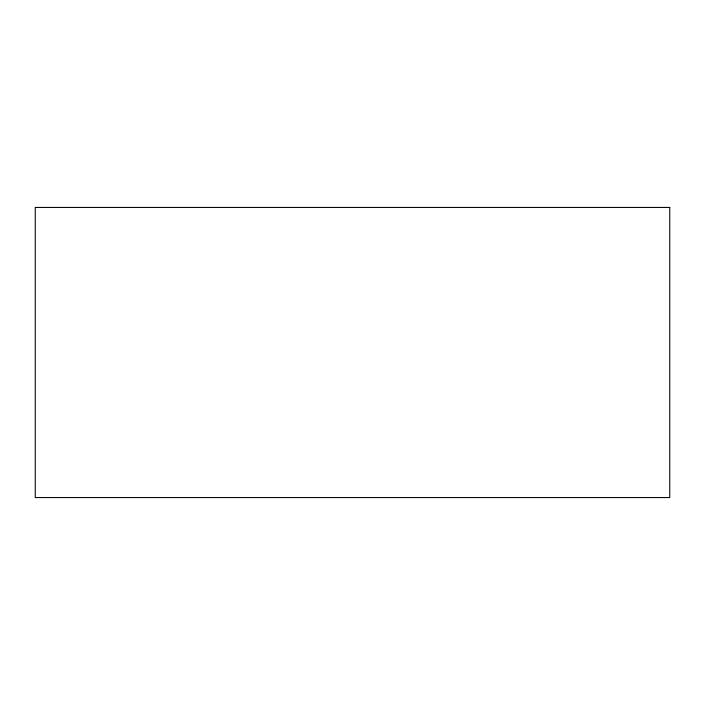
<?xml version="1.0" encoding="UTF-8"?>
<svg xmlns="http://www.w3.org/2000/svg" width="705" height="705" viewBox="0 0 705 705"><rect width="100%" height="100%" fill="white"/><g stroke="black" fill="none" stroke-linecap="round" stroke-linejoin="round"><path stroke-width="1.06" d="M669.75 207.446L35.25 207.446L35.25 497.554L669.75 497.554L669.75 207.446"/></g></svg>
